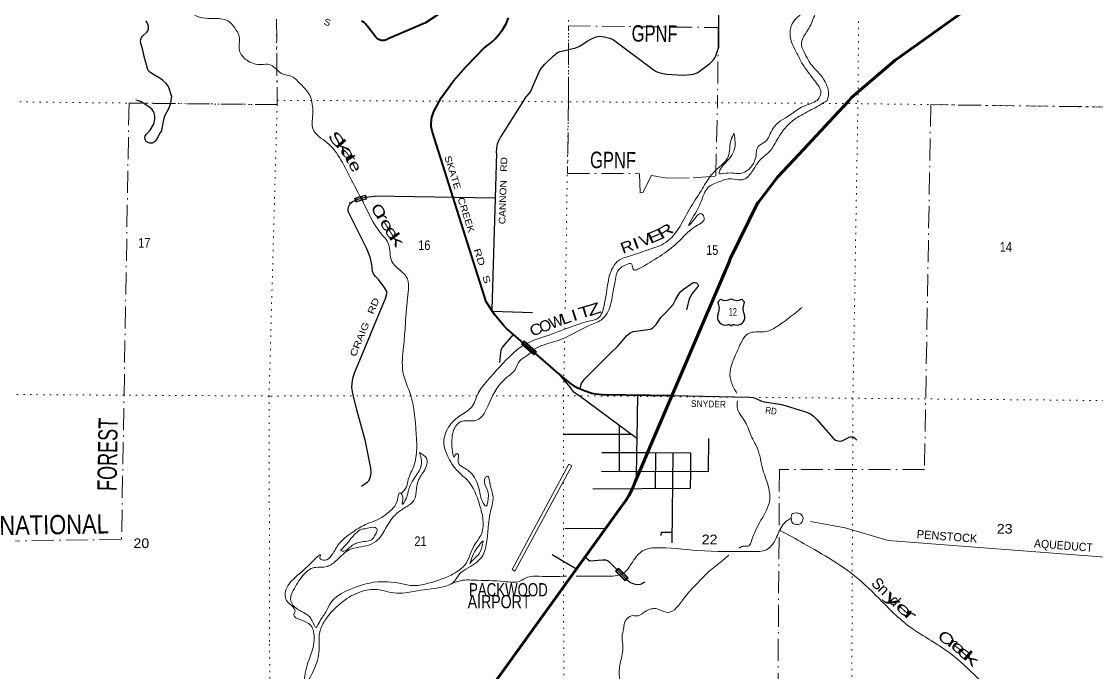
# Model space of a CAD drawing. Header units: feet. Extents: x -252658 to 9, y -366365 to -181930.
# Drawn here: x -180199 to -160663, y -330420 to -318588 of the extents above; entities that cross this region are included whole.
import ezdxf
from ezdxf.enums import TextEntityAlignment as Align

# ---------------------------------------------------------------- set-up
doc = ezdxf.new("R2010")
doc.units = ezdxf.units.FT
doc.header["$LTSCALE"] = 80
doc.linetypes.add('DOT_DASHED', pattern=[7.7, 5, -1.2, 0.3, -1.2])
doc.linetypes.add('DOTTED', pattern=[1.5, 0.3, -1.2])
for name, color, linetype, lineweight in [('16', 7, 'Continuous', 25), ('20', 7, 'Continuous', 70), ('26', 7, 'Continuous', 40), ('29', 7, 'Continuous', 25), ('31', 7, 'Continuous', 13), ('36', 7, 'Continuous', 13), ('39', 7, 'Continuous', 13), ('44', 7, 'DOT_DASHED', 13), ('61', 7, 'Continuous', 13), ('7', 7, 'DOTTED', 13)]:
    doc.layers.add(name, color=color, linetype=linetype, lineweight=lineweight)
for name, color, linetype in [('27', 7, 'Continuous'), ('30', 7, 'Continuous'), ('41', 7, 'Continuous')]:
    doc.layers.add(name, color=color, linetype=linetype)

msp = doc.modelspace()

# ---------------------------------------------------------------- linework, layer by layer
at = {"layer": '16'}
for p, q in [((-167545.45, -323690.55), (-167494.14, -323631.79)), ((-167302.38, -323625.82), (-167302.66, -323626.02)), ((-167110.29, -323631.7), (-167058.9, -323690.55))]:
    msp.add_line(p, q, dxfattribs=at)
for centre, radius, start, end in [((-167738.43, -323801.18), 222.05, 332.97043, 29.75871), ((-167403.06, -323474.13), 182.07, 239.97227, 303.45418), ((-167201.28, -323474.63), 181.52, 236.33975, 300.08743), ((-167201.29, -323474.13), 182.07, 236.54582, 236.59441), ((-166865.93, -323801.18), 222.05, 150.24129, 207.02957), ((-167399.24, -323956.08), 151.42, 159.09177, 283.81923), ((-167205.12, -323956.08), 151.42, 256.18077, 20.90823)]:
    msp.add_arc(centre, radius, start, end, dxfattribs=at)
for centre, major_axis, start_param, end_param in [((-167343.9, -324154.9), (-19.56, 51.67), 4.95877769, 6.28318531), ((-167260.45, -324154.9), (19.56, 51.67), 0, 1.32637542)]:
    msp.add_ellipse(centre, major_axis=major_axis, ratio=0.929097, start_param=start_param, end_param=end_param, dxfattribs=at)
at = {"layer": '20'}
for points in [[(-165166, -320028.55), (-165117.15, -319968.32), (-164328.25, -319296.3), (-161501.44, -317274.1), (-161052.82, -316928.35), (-160729.72, -316612.47), (-160441.41, -316264.55), (-159839.78, -315339.33), (-159809.49, -315290.39), (-159699.33, -315136.88), (-159573.72, -314995.73), (-159434.04, -314868.49), (-159281.83, -314756.54), (-157889.88, -313722.3), (-157553.68, -313548.48)], [(-168780.37, -326327.02), (-167333.52, -322941.61), (-167324.86, -322916.61), (-167312.56, -322891.61), (-166821.19, -321892.65), (-166805.53, -321869.64), (-166458.21, -321415.27), (-166065.3, -320999.7), (-165437.98, -320318.62), (-165166, -320028.55)], [(-172510.45, -331853.4), (-171464.88, -330411.13), (-169301.22, -327409.79), (-169225.37, -327312.7), (-169153.56, -327198.89), (-169094.03, -327078.19), (-169047.44, -326951.93), (-168823.32, -326427.52), (-168780.37, -326327.02)]]:
    msp.add_lwpolyline(points, dxfattribs=at)
at = {"layer": '26'}
for p, q in [((-170431.4, -324990.43), (-170863.23, -324618.16)), ((-169640, -325366.05), (-168365, -325385.05))]:
    msp.add_line(p, q, dxfattribs=at)
for points in [[(-172593.32, -318438.9), (-172854.79, -318610.74), (-173535.7, -318902.52), (-173540.28, -318905.69), (-173555.34, -318914.65), (-173571.26, -318921.99), (-173587.86, -318927.63), (-173604.96, -318931.5), (-173622.37, -318933.56), (-173639.89, -318933.79), (-173657.35, -318932.19), (-173674.54, -318928.77), (-173691.29, -318923.57), (-173707.39, -318916.66), (-173722.69, -318908.09), (-173737.01, -318897.98), (-173750.19, -318886.42), (-173762.09, -318873.55), (-173923.5, -318662.53), (-173923.84, -318661.94), (-173933.91, -318646.78), (-173945.51, -318632.75), (-173958.52, -318620.01), (-173972.78, -318608.71), (-173988.15, -318598.95), (-174004.45, -318590.85), (-174021.51, -318584.5)], [(-172571.87, -319973.96), (-172347.25, -319664.15), (-172112.71, -319403.14), (-171778.34, -319053.86), (-171767, -319046.55), (-171675.4, -318979.58), (-171591.31, -318903.41), (-171515.63, -318818.87), (-171449.21, -318726.88), (-171392.77, -318628.45), (-171346.92, -318524.66)], [(-170863.23, -324618.16), (-171384.08, -324169.16), (-171425.44, -324125.16), (-171600.11, -323913.83), (-171751.73, -323685.41), (-172732.25, -320602.02), (-172744.03, -320553.07), (-172751.7, -320497.42), (-172753.51, -320441.29), (-172749.44, -320385.27), (-172739.54, -320329.98), (-172723.91, -320276.03), (-172702.73, -320224.01), (-172571.87, -319973.96)], [(-170431.24, -324990.57), (-170296.84, -325112.31), (-170215.22, -325175.44), (-170152.8, -325215.25), (-170049, -325266.05)], [(-170049, -325266.05), (-169953.88, -325303.09), (-169836.59, -325340.15), (-169759.08, -325356.62), (-169704.21, -325363.48), (-169640, -325366.05)]]:
    msp.add_lwpolyline(points, dxfattribs=at)
at = {"layer": '29'}
for p, q in [((-171052.96, -319985.35), (-171489.83, -320675.82)), ((-171568.06, -320980.79), (-171652.05, -323819.52)), ((-171602.24, -321799.39), (-173784.33, -321763.74)), ((-173577.67, -323596.47), (-174148.32, -324965.69)), ((-171637, -323852.05), (-170915, -323876.05)), ((-169004.02, -325375.53), (-169015.77, -326165.28)), ((-168365, -325385.05), (-166971, -325415.05)), ((-169337, -325925.98), (-169337, -326766.88)), ((-169108.98, -326096.25), (-170335, -326092.05)), ((-169651, -326420.05), (-169016.96, -326423.19)), ((-169016.96, -326423.19), (-168822.97, -326424.15)), ((-168677.91, -326425.91), (-168680.93, -327080.19)), ((-168360.86, -326429), (-168379, -328066.05)), ((-169576, -327801.05), (-170326, -327809.05)), ((-170126, -328538.05), (-170558, -328279.05)), ((-169199.99, -328727.04), (-169193, -328734.05))]:
    msp.add_line(p, q, dxfattribs=at)
for points in [[(-167474.88, -316470.71), (-167506.8, -316550.83), (-167522.4, -316606.18), (-167530.91, -316661.53), (-167531.86, -316740.06), (-167534.29, -319064.97)], [(-177470.12, -319936.56), (-177520.33, -319786.71), (-177543.55, -319744.49), (-177574.16, -319708.6), (-177632.18, -319660.04), (-177668.05, -319630.47), (-177803.1, -319554.47), (-177865.37, -319510.13), (-177894.91, -319478.47), (-177908.61, -319444.68), (-177971.92, -319225.1), (-177993.02, -319111.09), (-178031.01, -318984.42), (-178035.23, -318954.86), (-178033.12, -318916.86), (-178018.35, -318876.74), (-177997.24, -318853.51), (-177923.39, -318781.73), (-177900.17, -318756.39), (-177889.63, -318722.62), (-177891.73, -318671.94), (-177918.11, -318608.61), (-177938.16, -318579.05)], [(-171052.96, -319985.35), (-170968.13, -319890.16), (-170943.87, -319854.26), (-170892.16, -319738.14), (-170778.21, -319480.56), (-170753.95, -319440.44), (-170685.36, -319366.55), (-170533.42, -319214.54), (-170502.83, -319187.08), (-170456.41, -319153.3), (-170414.21, -319136.41), (-170381.49, -319125.87), (-170124.04, -319066.75), (-170072.35, -319045.62), (-170035.41, -319024.52), (-169921.46, -318944.29), (-169840.23, -318902.06), (-169752.64, -318868.29), (-169691.45, -318857.72), (-169604.93, -318864.06), (-169505.75, -318889.39), (-169440.33, -318918.96), (-168718.64, -319463.67), (-168665.89, -319497.45), (-168617.35, -319514.34), (-168541.38, -319535.45), (-168473.85, -319548.13), (-168178.42, -319560.79), (-168040.2, -319554.45), (-167988.5, -319543.9), (-167922.03, -319518.56), (-167861.89, -319480.56), (-167688.85, -319349.66), (-167622.38, -319286.32), (-167597.05, -319248.31), (-167579.12, -319210.32), (-167534.29, -319064.97)], [(-177470.12, -319936.56), (-177494.01, -320073.73), (-177510.67, -320126.62), (-177535.38, -320186.4), (-177585.94, -320282.98), (-177606.05, -320327.82), (-177625.01, -320404.84), (-177652.59, -320561.2), (-177657.17, -320575), (-177682.47, -320616.38), (-177744.5, -320733.66), (-177776.69, -320768.14), (-177808.85, -320791.14), (-177826.09, -320798.04), (-177847.94, -320800.33), (-177865.16, -320800.34), (-177882.4, -320795.74), (-177919.18, -320777.34), (-177931.81, -320767), (-177943.3, -320746.3), (-177951.34, -320726.76), (-177955.95, -320696.86), (-177952.49, -320669.27), (-177928.37, -320634.78), (-177861.72, -320561.2), (-177801.97, -320462.33), (-177788.75, -320427.84), (-177780.71, -320397.95), (-177773.81, -320350.81), (-177774.39, -320319.76), (-177783.01, -320273.78), (-177799.67, -320225.49), (-177826.67, -320187.56), (-177868.62, -320149.61), (-177985.83, -320073.73), (-178038.11, -320044.99), (-178075.46, -320030.04), (-178123.72, -320016.25)], [(-171568.06, -320980.79), (-171558.85, -320885.43), (-171549.66, -320814.15), (-171519.78, -320735.97), (-171489.83, -320675.82)], [(-173577.67, -323596.47), (-173559.07, -323531.1), (-173560.44, -323495.42), (-173609.82, -323415.81), (-173711.34, -323275.81), (-173766.21, -323223.65), (-173801.16, -323173.19), (-173818.99, -323126.53), (-173832.06, -323004.05), (-173864.98, -322872.29), (-173925.34, -322718.56), (-174254.58, -322054.25), (-174263.5, -322021.31), (-174262.82, -321993.87), (-174251.84, -321947.2), (-174231.95, -321907.39), (-174216.17, -321886.81), (-174188.05, -321864.84), (-174153.07, -321845.63), (-174083.79, -321816.8), (-174024.12, -321796.22), (-173969.93, -321785.23), (-173893.1, -321774.25), (-173784.33, -321763.74)], [(-170049, -325266.05), (-170019.22, -325163.37), (-169997.15, -325128.68), (-169968.79, -325087.68), (-169483.35, -324605.16), (-169366.72, -324494.77), (-169284.77, -324397.01), (-169205.96, -324299.24), (-169136.62, -324248.78), (-169083.03, -324223.55), (-169038.9, -324214.09), (-168900.2, -324198.32), (-168774.12, -324179.4), (-168754.41, -324173.09), (-168726.84, -324154.17), (-168666.94, -324097.4), (-168578.68, -323968.09), (-168480.97, -323870.33), (-168354.88, -323731.56), (-168310.75, -323646.41), (-168244.56, -323532.88), (-168219.34, -323495.03), (-168172.06, -323457.18), (-168010.5, -323346.81), (-167986.08, -323334.19), (-167954.56, -323331.03), (-167929.34, -323337.34), (-167907.27, -323359.42), (-167897.82, -323384.65), (-167901.75, -323395.69), (-167932.49, -323431.95), (-168008.14, -323532.88), (-168042.82, -323583.34), (-168068.03, -323630.64), (-168115.32, -323829.33)], [(-171264.59, -324275.12), (-171452.6, -324493.27), (-171465.64, -324513.87), (-171477.29, -324537.19), (-171486.21, -324566.02), (-171493.75, -324605.82), (-171510.21, -324786.99)], [(-174148.32, -324965.69), (-174186, -325079.36), (-174198.35, -325167.2), (-174202.46, -325235.82), (-174181.89, -325353.86), (-174110.55, -325639.35), (-173962.39, -326188.37), (-173858.13, -326704.45), (-173848.53, -326781.3), (-173858.13, -326841.7), (-173875.96, -326907.58), (-173897.91, -326948.75), (-173918.49, -326967.97), (-174017.26, -327039.35)], [(-169015.77, -326165.28), (-170067.88, -325386.1), (-170084.91, -325377.92), (-170111.7, -325362.16), (-170136.69, -325343.69), (-170159.61, -325322.71), (-170180.22, -325299.44), (-170198.28, -325274.15), (-170213.6, -325247.11), (-170431.4, -324990.43)], [(-166971, -325415.05), (-166909.62, -325421.97), (-166867.85, -325433.01), (-166744.91, -325489.78), (-166704.73, -325502.4), (-166618.83, -325515.01), (-166385.57, -325549.7), (-166320.16, -325567.05), (-166045.13, -325650.62), (-165963.96, -325675.85), (-165859.16, -325720), (-165807.93, -325759.43), (-165751.98, -325817.77), (-165446.22, -326161.53), (-165405.24, -326196.22), (-165364.27, -326211.99), (-165323.28, -326215.14), (-165282.31, -326208.84), (-165200.35, -326164.69), (-165157.79, -326145.76), (-165124.7, -326139.46), (-165091.59, -326139.45), (-165064.81, -326148.92), (-165045.89, -326164.68), (-165020.68, -326196.22)], [(-167714, -326164.05), (-167720, -326771.05), (-169658, -326766.05)], [(-169015.77, -326165.28), (-169019.65, -326426.11), (-169026.7, -326900.19)], [(-168822.97, -326424.15), (-168038, -326428.05), (-168041, -326769.05), (-168049, -327077.05), (-169814, -327087.05)], [(-168376.87, -327874.05), (-168574, -327874.05), (-168579, -327928.05)], [(-169952.96, -328321), (-169870, -328388.05), (-169639, -328371.05)], [(-169639, -328371.05), (-169612.97, -328369.35), (-169582.79, -328374.84), (-169549.87, -328384.44), (-169530.66, -328398.17), (-169193.19, -328735.81), (-169134.2, -328781.11), (-169104.02, -328797.58), (-169071.09, -328809.93), (-169038.17, -328816.79), (-168999.76, -328818.17), (-168955.86, -328812.68), (-168929.79, -328805.81), (-168914.7, -328798.95), (-168862.57, -328771.5)]]:
    msp.add_lwpolyline(points, dxfattribs=at)
at = {"layer": '29', "linetype": 'DOTTED', "lineweight": 100}
msp.add_arc((-173844.45, -322453.18), 679.93, 103.13852, 123.93288, dxfattribs=at)
at = {"layer": '31'}
for p, q in [((-173947.73, -321753.83), (-173940.51, -321812.41)), ((-173931.61, -321819.21), (-173940.79, -321744.77)), ((-174118.21, -321874.76), (-174149.7, -321806.69)), ((-174114.32, -321864.12), (-174139.09, -321810.58)), ((-169351.17, -328523.21), (-169173.57, -328699.16)), ((-169173.57, -328699.16), (-169226.35, -328752.44))]:
    msp.add_line(p, q, dxfattribs=at)
msp.add_lwpolyline([(-169226.35, -328752.44), (-169403.95, -328576.49), (-169351.17, -328523.21)], dxfattribs=at)
msp.add_lwpolyline([(-169392.62, -328576.43), (-169351.11, -328534.53), (-169184.89, -328699.21), (-169226.4, -328741.11)], close=True, dxfattribs=at)
for radius, start, end in [(714.93, 97.7445, 115.27554), (706.93, 98.40112, 114.63221), (639.93, 97.82851, 115.32796), (647.93, 98.52622, 114.61437)]:
    msp.add_arc((-173844.45, -322453.18), radius, start, end, dxfattribs=at)
at = {"layer": '36'}
msp.add_line((-170753.09, -327564.54), (-171284, -328548.05), dxfattribs=at)
msp.add_lwpolyline([(-171284, -328548.05), (-171230.65, -328576.85), (-170197, -326662.05), (-170250.35, -326633.25), (-170754, -327566.25)], dxfattribs=at)
at = {"layer": '39'}
msp.add_lwpolyline([(-165858.74, -327676.44), (-165232.52, -327791.29), (-164448.31, -328017.82), (-160348.84, -328337.08)], dxfattribs=at)
for points in [[(-157535, -310790.32), (-157680.04, -310971.24), (-157892.74, -311144.46), (-158025.01, -311381.88), (-158225.51, -311673.69), (-158335.73, -311872.88), (-158383.6, -312144.33), (-158443.49, -312431.89), (-158563.66, -312713.51), (-158770.11, -313057.59), (-159004.81, -313305.23), (-159315.97, -313448.47), (-159470.51, -313547.23), (-159552.67, -313704.16), (-159709.05, -313937.6), (-159757.04, -314110.55), (-159807.05, -314269.44), (-160066.01, -314394.5), (-160234.59, -314505.34), (-160360.87, -314714.6), (-160454.99, -314943.92), (-160535.17, -315076.72), (-160649.58, -315137.22), (-160850.46, -315131.52), (-161043.29, -315129.83), (-161242.05, -315204.54), (-161850.49, -315338.22), (-162272.2, -315421.34), (-162764.1, -315591.01), (-162928.78, -315617.41), (-163081.41, -315633.75), (-163296.24, -315710.49), (-163484.99, -315759.05), (-163806.39, -315743.5), (-164141.76, -315798.33), (-164394.73, -315897.25), (-164497.01, -316020.04), (-164579.12, -316213.15), (-164536.65, -316444.25), (-164361.57, -316703.27), (-164279.13, -316777.51), (-164236.84, -316863.88), (-164226.56, -317050.81), (-164280.57, -317227.79), (-164503.34, -317374.9), (-164507.36, -317376.92), (-164641.82, -317465.59), (-164820.44, -317586.5), (-165065.35, -317699.47), (-165213.87, -317792.19), (-165396.48, -317931.19), (-165635.37, -318042.15), (-165805.89, -318215.31), (-165819.91, -318243.47), (-166008.48, -318434.75), (-166207.05, -318662.23), (-166228.9, -318855.24), (-166105.98, -319170.64), (-166001.28, -319367.46), (-165890.61, -319526.08), (-165765.87, -319688.7), (-165675.28, -319847.35), (-165677.19, -319921.73), (-165739.66, -320023.9)], [(-157536.5, -311002.36), (-157774.13, -311222.66), (-157904.52, -311359.57), (-157976.6, -311546.64), (-157998.33, -311832.12), (-158074.29, -312125.73), (-158240.7, -312367.22), (-158350.97, -312532.24), (-158412.95, -312765.52), (-158545.24, -312982.84), (-158763.8, -313284.73), (-159042.78, -313458.07), (-159393.98, -313705.9), (-159590.59, -313895.19), (-159656.72, -314019.93), (-159676.58, -314200.87), (-159720.58, -314345.68), (-159885.21, -314408.27), (-160079.96, -314480.96), (-160218.4, -314601.8), (-160290.46, -314802.93), (-160348.42, -315032.19), (-160480.85, -315146.99), (-160681.64, -315201.6), (-160958.8, -315230.2), (-161121.46, -315262.63), (-161454.76, -315365.7), (-161677.63, -315434.42), (-161848.28, -315497.02), (-162264.04, -315519.82), (-162605.39, -315618.89), (-162818.18, -315715.73), (-163051.07, -315800.54), (-163384.39, -315889.54), (-163675.66, -315879.97), (-163968.98, -315828.2), (-164127.63, -315856.6), (-164306.26, -315963.44), (-164490.8, -316168.78), (-164514.63, -316385.92), (-164355.7, -316580.64), (-164142.48, -316821.51), (-164110.13, -316992.32), (-164176.13, -317215.56), (-164296.47, -317358.48), (-164515.24, -317493.52), (-164641.71, -317554.04), (-164794.2, -317684.95), (-165121.39, -317858.37), (-165410.34, -318090.02), (-165665.21, -318273.37), (-165763.44, -318428.32), (-165873.59, -318681.78), (-166021.8, -319025.77), (-165983.5, -319130.23), (-165798.33, -319429.44), (-165671.62, -319565.92), (-165560.9, -319758.71), (-165530.58, -319905.41), (-165538.55, -319957.68), (-165554.39, -320025.95)], [(-177261.27, -318117.39), (-177145.93, -318223.17), (-177084, -318434.94), (-176914.19, -318521.2), (-176687.28, -318531.67), (-176418.77, -318594.86), (-176329.52, -318698.36), (-176240.94, -318862.16), (-176239.77, -319117.52), (-176109.08, -319287.8), (-175838.78, -319371.12), (-175696.11, -319368.62), (-175586.39, -319438.16), (-175480.91, -319527.75), (-175264.71, -319598.42), (-175139.44, -319714.36), (-175014.36, -319848.4), (-174944.51, -319956.05)], [(-174944.51, -319956.05), (-174903, -320231.05), (-174898, -320550.05), (-174646, -320791.05), (-174395, -321103.05), (-174193, -321485.05), (-174009.69, -321836.46)], [(-165554.39, -320025.95), (-165851.78, -320196.22), (-166126.15, -320351.26), (-166322.29, -320526.94), (-166472.49, -320745.17), (-166610.58, -320955.43), (-166750.09, -321079.2), (-166873.78, -321239.27), (-167027.84, -321433.34), (-167122.52, -321466.89), (-167293.19, -321445.63), (-167516.62, -321498.43), (-167724.36, -321607.65), (-167842.56, -321848.22), (-168009.53, -322166.9), (-168074.71, -322293.18), (-168007.94, -322227.26), (-167838.14, -322083.58), (-167790.44, -322160.33), (-167942.17, -322308.15), (-168275.81, -322607.61), (-168594.99, -322850.85), (-168923.94, -323051.78), (-169082.97, -323090.93), (-169112.45, -322994.19), (-169215.05, -323009.59), (-169368.62, -323133.26), (-169405.74, -323271.79), (-169457.95, -323559.07), (-169536.31, -323850.19), (-169641.79, -323994.3), (-169871.68, -324109.41), (-170444.3, -324385.13), (-170926.8, -324583.4), (-171008.88, -324660.9), (-171146.22, -324760.55), (-171227.67, -324916.88), (-171383.38, -325058.64), (-171693.98, -325515.14), (-171931.3, -325835.36), (-172074.06, -325846.47), (-172186.63, -325851.74), (-172303.79, -325939.45), (-172380.04, -326216.51), (-172365.33, -326415.73), (-172337.78, -326502.41), (-172299.23, -326448.36), (-172277.11, -326446.5), (-172266.06, -326593.4), (-172162.28, -326698.69), (-171990.41, -326838.63), (-171867.98, -327155.24), (-171791.05, -327366.95), (-171757.11, -327399.36), (-171726.42, -327319.12), (-171731, -327107.89), (-171769.66, -326884.37), (-171733.26, -326850.42), (-171687.86, -326971.41), (-171629.34, -327229.26), (-171681.59, -327522.57), (-171713.2, -327737.57), (-171741.31, -328027.02), (-171817.49, -328294.01), (-172080.27, -328517.52), (-172231.7, -328621.09), (-172339.24, -328771.22), (-172564.98, -328868.25), (-173069.92, -328945.3), (-173385.67, -328979.38), (-173738.91, -328912.64), (-174036.61, -328952.87), (-174361.38, -329131.71), (-174667.01, -329449.45), (-174772.96, -329661.94), (-174789.42, -330011.81), (-174884.31, -330369.2), (-175120.58, -330830.22), (-175256.8, -331060.61), (-175388.15, -331166.32), (-175483.75, -331334.63), (-175519.55, -331573.75), (-175586.9, -331724.14), (-175762.97, -331903.98), (-175935.9, -332212.57), (-176025.98, -332455.33), (-175996.66, -332576.21), (-175931.06, -332681.25), (-175621.83, -333304.84), (-175259.85, -333856.38), (-175036.68, -334135.45)], [(-167249.03, -320626.62), (-167245.39, -320920.98), (-167349.09, -321097.29), (-167492.95, -321269.29), (-167521.63, -321349.55), (-167399.02, -321346.36), (-167115.66, -321346.26), (-167004.77, -321292.7), (-166874.96, -321118.58), (-166845.95, -320990.05), (-166819, -320869.55), (-166693.79, -320779.88), (-166539.32, -320525.48), (-166240.29, -320292.16), (-165987.99, -320130.94), (-165848.97, -320079.58), (-165739.66, -320023.9)], [(-172966.26, -326423.75), (-172838.32, -326523.17), (-172857.68, -326708.09), (-172981.7, -326918.44), (-173022.98, -327077.06), (-173066.68, -327296.01), (-173194.01, -327401.75), (-173375.72, -327525.23), (-173564.31, -327773.37), (-173726.71, -328011.63), (-173886.1, -328103.08), (-174242.97, -328191.26), (-174470.78, -328378.72), (-174640.36, -328492.22), (-174913.88, -328522.56), (-175083.62, -328658.19), (-175260.32, -328930.55), (-175309.6, -329085.09), (-175238.21, -329224.36), (-174984.11, -329388.99), (-174878.76, -329558.65), (-174852.93, -329601.07), (-174796.13, -329523), (-174672.2, -329326.73), (-174578.56, -329152.37), (-174243.34, -328915.27), (-173788.24, -328779.56), (-173304.08, -328802.93), (-173081.26, -328840.64), (-172841.88, -328806.05), (-172392.66, -328648.16), (-172132.06, -328450.79), (-171970.97, -328109.95), (-171840.94, -327903.65), (-171816.8, -327606.13), (-171883.32, -327342.2), (-172079.56, -326944.63), (-172277.22, -326756.25), (-172456.21, -326481.49), (-172524.88, -326237.66), (-172414.24, -325928.65), (-172230.17, -325752.89), (-172022.14, -325601.43), (-171897.78, -325342.8), (-171735.49, -325120.63), (-171263.82, -324618.96), (-171088.93, -324480.3), (-170668.84, -324307.18), (-170221.57, -324141.24), (-169867.12, -324030.99), (-169718.05, -323977.69), (-169612.01, -323753.13), (-169547.1, -323371.41), (-169448.44, -323050.26), (-169339.07, -322926.29), (-169137.58, -322849.2), (-168827.37, -322742.68), (-168484.76, -322600.17), (-168231.55, -322306.2), (-168032.2, -321955.56), (-167822.94, -321623.08), (-167662.49, -321376.76), (-167486.48, -321204.97), (-167356.78, -321046.95), (-167304.42, -320737.55), (-167247.37, -320623.29)], [(-174009.69, -321836.46), (-173976, -321901.05), (-173679, -322426.05), (-173527, -322635.05), (-173468, -322950.05), (-173207, -323226.05), (-173184, -323615.05), (-173226, -324141.05), (-173256, -324502.05), (-173266, -324957.05), (-173125, -325387.05), (-173035, -325965.05), (-173017, -326350.05), (-173068, -326667.05), (-173121, -326786.05)], [(-167198.54, -325343.56), (-167295.11, -325156.7), (-167322.1, -324953.23), (-167222.93, -324649.11), (-167129.24, -324439.41), (-167020.28, -324282.22), (-166921.11, -324237.47), (-166671.69, -324223.13), (-166457.12, -324123.82), (-166264.03, -323983.98), (-166019.83, -323788.61)], [(-167160.12, -328162.58), (-167089.59, -328124.28), (-166977.27, -328115), (-166929.65, -328025.24), (-166761.1, -327653.81), (-166600.43, -327272.22), (-166619.42, -327070.87), (-166724.71, -326733.52), (-166831.09, -326335.84), (-166936.31, -326123.15), (-167048.82, -325862.09), (-167193.42, -325596.53), (-167187.13, -325481.5)], [(-175797.6, -334910.74), (-175612.79, -334922.04), (-175446.24, -334957.35), (-175355.92, -334974.05), (-175104.04, -334875.18), (-174924.35, -334753.7), (-174931.07, -334560.56), (-175058.43, -334376.67), (-175279.6, -334099.62), (-175590.54, -333725.43), (-175672.02, -333592.13), (-175715.99, -333555.63), (-175806.03, -333498.7), (-175870.68, -333254.89), (-176063.91, -332712.53), (-176236.02, -332313.12), (-176292.77, -332089.48), (-176274.35, -332041.33), (-176238.94, -332152.19), (-176167.39, -332269.34), (-176117.06, -332255.6), (-175988.78, -332011.07), (-175909.24, -331840.64), (-175840.53, -331784.79), (-175832.71, -331817.02), (-175758.05, -331773.28), (-175646.59, -331637.25), (-175570.58, -331394.39), (-175496.82, -331187.72), (-175427.31, -331015.21), (-175241.36, -330859.57), (-175099.36, -330665.43), (-175010.37, -330289.9), (-174922.27, -330043.1), (-174885.85, -329713.48), (-174983.05, -329527.78), (-175243.08, -329349.03), (-175234.96, -329337.01), (-175380.1, -329108.75), (-175384.66, -328893.51), (-175107.28, -328591.66), (-174864.51, -328355.95), (-174765.53, -328282.2), (-174775.99, -328342.47), (-174687.82, -328379.27), (-174570.73, -328301.61), (-174444.76, -328101.33), (-174192.02, -327875.74), (-173945.85, -327730.57), (-173651.56, -327601.82), (-173483.85, -327468.19), (-173368.05, -327285.93), (-173316.89, -327151.51), (-173281.04, -327198.02), (-173273.76, -327308.69), (-173278.12, -327358.95), (-173229.49, -327300.94), (-173170.01, -327124.35), (-173082.21, -326921.79), (-172948.04, -326697.42), (-172934.84, -326530.57), (-172966.26, -326423.75)], [(-173121, -326786.05), (-173170, -326914.05), (-173204, -327046.05), (-173296.57, -327166.18)], [(-170120.21, -328669.56), (-170113.88, -328669.55), (-169571.28, -328669.18), (-169264.76, -328617.27), (-169068.86, -328372.87), (-168882.76, -328195.11), (-168794.12, -328163.53), (-168683.51, -328152.21), (-167908.15, -328203.69), (-166913.49, -328220.45), (-166662.07, -328187.95), (-166508.23, -328026.07), (-166383.86, -327765.43), (-166288.7, -327661.48), (-166209.99, -327613.73)], [(-166209.99, -327613.73), (-166197.46, -327543.42), (-166104.87, -327521.92), (-166010.71, -327564.79), (-166007.42, -327671.42), (-166082.17, -327729.24), (-166162.48, -327718.65), (-166188.47, -327698.36), (-166209.99, -327613.73)], [(-174399.25, -328204.21), (-174223.04, -328004.26), (-174012.76, -327816.61), (-173908.14, -327799.21), (-173785.43, -327781.94), (-173735.41, -327814.46), (-173764.15, -327902.76), (-173839.23, -328008.86), (-173953.98, -328038.26), (-174068.65, -328055.59), (-174244.49, -328156.39), (-174339.03, -328214.67), (-174398.76, -328203.65)], [(-166421.89, -327838.34), (-166400.79, -327847.74), (-165985.94, -328073.99), (-165466.26, -328376.36), (-164936.28, -328767.06), (-164424.51, -329267.57), (-164113.01, -329545.93), (-163314.93, -330075.95), (-162828.01, -330513.9), (-162454.26, -330891.6), (-162322.11, -331108.45), (-162281.81, -331303.51), (-162275.99, -331313.64)], [(-172049.59, -328439.28), (-171984.07, -328262.72), (-171882.55, -328110.54), (-171811.67, -328030.56), (-171826.31, -328114.94), (-171899.82, -328285.41), (-171998.91, -328375.26), (-172049.59, -328439.28)], [(-173375.84, -336698.52), (-173111.72, -336611.19), (-172679.08, -336443.18), (-172534.87, -336353.79), (-172491.73, -336200.38), (-172563.76, -336088.84), (-172765.05, -335918.74), (-172902.32, -335757.88), (-172941.16, -335590.89), (-172874.58, -335469.97), (-172824.67, -335380.79), (-172771.89, -335247.59), (-172635.94, -335067.91), (-172541.44, -334853.38), (-172422.56, -334725.45), (-172389.84, -334694.03), (-172220.04, -334629.17), (-172018.03, -334558.91), (-171770.05, -334395.39), (-171479.44, -334308.79), (-171150.69, -334220.93), (-170875.37, -333891.67), (-170687, -333596.81), (-170542.79, -333405.27), (-170357.53, -333268.59), (-170031.06, -333194.7), (-169799.56, -333155.05), (-169702.03, -332990.66), (-169776.34, -332790.94), (-169852.07, -332561.15), (-169775.46, -332440.42), (-169682.37, -332297.98), (-169458.33, -332025.83), (-169394.14, -331822.75), (-169377.66, -331698.87), (-169473.92, -331594.88), (-169534.31, -331401.44), (-169418.37, -331117.21), (-169349.94, -331004.34), (-169298.65, -330742.92), (-169338.7, -330433.69), (-169305.97, -330197.95), (-169270.09, -329904.19), (-169285.3, -329759.68), (-169258.75, -329633.99), (-169238.38, -329516.2), (-169061.3, -329387.38), (-169039.31, -329391.81), (-168853.04, -329305.22), (-168653.58, -329262.96), (-168462.28, -329328.71), (-168143.82, -329050.35), (-167875.19, -328755.02), (-167762.52, -328636.99), (-167523.86, -328437.24), (-167350.47, -328292.32), (-167344.63, -328287.25)], [(-172408.53, -328812.91), (-172142.08, -328740.36), (-171987.35, -328741.4), (-171424.82, -328765.31), (-171145.44, -328759.14), (-171000.25, -328687.71), (-170793.15, -328671.01), (-170292.96, -328669.89)]]:
    msp.add_spline(points, degree=3, dxfattribs=at)
at = {"layer": '44'}
for points in [[(-170263.02, -317385.36), (-175569.99, -317315.49), (-175553.88, -319951.31)], [(-170257.36, -319991.28), (-170259.4, -318669.72), (-167535.63, -318697.93), (-167549.29, -320011.24)], [(-175553.88, -319951.31), (-175551.62, -320021.4), (-175553.16, -320099.49), (-178244.75, -320071.83), (-178380.09, -327997.83), (-181006.84, -328040.73)], [(-170257.36, -319991.28), (-170275.69, -321350.32), (-168967.15, -321353.92), (-168958.18, -321700.12), (-168907.89, -321696.53), (-168748.34, -321388.01), (-168465.3, -321432.72), (-167992.84, -321426.74), (-167582.48, -321396.08), (-167549.29, -320011.24)], [(-159690.7, -320067.35), (-159695.26, -320152.19), (-163674.81, -320099.6), (-163788.55, -326731.48), (-166423.95, -326728.81), (-166452.61, -330839.83), (-167740.76, -330794.48), (-167699.67, -333396.82), (-170350.54, -333348.76), (-170357.56, -336020.78), (-173047.84, -335971.5), (-172872.05, -338580.21), (-175523.43, -338553.09), (-175358.52, -341185.34), (-175515.42, -341206.38), (-175540.2, -343237.45), (-178264.6, -343206.28), (-178274.37, -343850.16), (-180920.38, -343832.15)]]:
    msp.add_lwpolyline(points, dxfattribs=at)
at = {"layer": '61'}
for p, q in [((-171062.21, -324393.47), (-170838.17, -324591.49)), ((-170838.17, -324591.49), (-170887.83, -324647.67))]:
    msp.add_line(p, q, dxfattribs=at)
msp.add_lwpolyline([(-170887.83, -324647.67), (-171111.88, -324449.68), (-171062.21, -324393.47)], dxfattribs=at)
msp.add_lwpolyline([(-171100.58, -324448.98), (-171061.51, -324404.76), (-170849.46, -324592.18), (-170888.52, -324636.38)], close=True, dxfattribs=at)
at = {"layer": '7'}
for p, q in [((-170267.03, -314722.24), (-170257.36, -319991.28)), ((-175566.69, -318590.58), (-175553.89, -319951.31)), ((-164986.17, -318586.15), (-164997.17, -320029.76)), ((-175551.3, -320023.25), (-175553.89, -319951.31)), ((-170258.73, -320046.76), (-170257.36, -319991.28)), ((-180950.51, -320041.92), (-175553.16, -320099.49)), ((-175551.62, -320021.4), (-170235.57, -320046.76)), ((-170317.01, -323801.57), (-170259.93, -320048.14)), ((-170235.57, -320046.76), (-165841.69, -320075.87)), ((-170322.72, -324177.03), (-170322.17, -324141.01))]:
    msp.add_line(p, q, dxfattribs=at)
for points in [[(-175551.62, -320021.4), (-175553.16, -320099.49), (-175699.58, -325394.77), (-175689.52, -329907.07)], [(-165643.69, -320077.08), (-164941.78, -320081.71), (-159683.27, -320154.46), (-157598.98, -320133.77)], [(-164997.17, -320029.76), (-165089.34, -325435.06), (-165110.48, -330888.97), (-165138.83, -335996.21), (-165136.56, -336084.39), (-165066.1, -341267.63)], [(-170347.84, -326819.05), (-170348.8, -325388.75), (-170326.33, -324328.58)], [(-171923.78, -325390.52), (-175699.58, -325394.77), (-180975.4, -325364.17)], [(-157635.9, -325501.47), (-159807.86, -325483.8), (-165089.34, -325435.06), (-170348.8, -325388.75), (-171608.81, -325390.17)], [(-170063.19, -341244.36), (-170331.82, -338585.18), (-170357.56, -336020.78), (-170345.24, -330708.92), (-170347.76, -326940.05)], [(-175689.52, -329907.07), (-175687.75, -330703.09), (-175688.99, -331703.91)]]:
    msp.add_lwpolyline(points, dxfattribs=at)

# ---------------------------------------------------------------- texts
at = {"layer": '16', "width": 0.6}
msp.add_text('12', height=140, dxfattribs=at).set_placement((-167272.49, -323936.33), align=Align.CENTER)
at = {"layer": '27'}
for s, rotation, width, p in [('S', 340.685, 1.1, (-174716.21, -318638.73)), ('SKATE   CREEK', 287.641, 1.2, (-172515.49, -321050.86)), ('RD   S', 287.641, 1.4, (-171980.91, -322733.72))]:
    msp.add_text(s, height=120, rotation=rotation, dxfattribs=dict(at, width=width)).set_placement(p)
at = {"layer": '30'}
for s, rotation, width, p in [('CANNON   RD', 88.305, 1.15, (-171406.22, -322273.74)), ('CRAIG   RD', 67.375, 1.3, (-174127.43, -324690.03)), ('SNYDER', 358.767, 0.95, (-168033.38, -325592.23)), ('RD', 351.649, 0.9, (-166687.83, -325707.03))]:
    msp.add_text(s, height=120, rotation=rotation, dxfattribs=dict(at, width=width)).set_placement(p)
at = {"layer": '36'}
for s, width, p in [('PACKWOOD', 0.75, (-172066.28, -329035.17)), ('AIRPORT', 0.8, (-172090.11, -329251.93))]:
    msp.add_text(s, height=240, dxfattribs=dict(at, width=width)).set_placement(p)
at = {"layer": '41'}
for s, height, rotation, width, p in [('S', 200, 307.888, 1.75, (-174645.65, -320670.59)), ('k', 200, 310.791, 2.1, (-174511.88, -320828.27)), ('a', 200, 303.725, 1.7, (-174417.88, -320930.51)), ('t', 200, 304.057, 1.55, (-174326.2, -321082.93)), ('e', 200, 297.901, 1.4, (-174271.01, -321169.37)), ('C', 200, 300.915, 1.35, (-173863.25, -321967.49)), ('r', 200, 301.523, 1.7, (-173762.89, -322121.6)), ('e', 200, 300.079, 1.5, (-173698.86, -322232.71)), ('e', 200, 303.247, 1.6, (-173616.47, -322376.62)), ('k', 200, 306.235, 1.9, (-173535.43, -322509.46)), ('AQUEDUCT', 150, 355.547, 0.95, (-161802.5, -328143.63))]:
    msp.add_text(s, height=height, rotation=rotation, dxfattribs=dict(at, width=width)).set_placement(p)
for s, rotation, width, p in [('R', 31.369, 1.5, (-168447.31, -322480.1)), ('I', 20.945, 1.45, (-168997.65, -322715.07)), ('V', 20.835, 1.2, (-168828.37, -322649.56)), ('E', 23.16, 1.45, (-168652.6, -322582.63)), ('R', 19.739, 1.2, (-169161.49, -322774.57)), ('Z', 17.888, 1.5, (-169764.14, -323910.27)), ('L', 19.917, 1.25, (-170275.23, -324072.87)), ('I', 17.647, 1.35, (-170121.3, -324021.26)), ('T', 16.909, 1.35, (-169935.39, -323959.99)), ('C', 21.128, 1.15, (-170815.05, -324277.92)), ('O', 20.794, 1.05, (-170645.76, -324212.01)), ('y', 315.577, 2.2, (-164430.11, -329150.07)), ('e', 317.409, 1.95, (-164227.34, -329340.17)), ('r', 319.022, 2.1, (-164109.14, -329440.62)), ('C', 327.097, 1.4, (-163455.81, -329876.81)), ('r', 327.097, 1.75, (-163326.03, -329961.8)), ('e', 323.099, 1.7, (-163228.58, -330040.74)), ('e', 318.961, 1.85, (-163117.47, -330141.77)), ('k', 318.961, 2.1, (-163006.72, -330239.28))]:
    msp.add_text(s, height=200, rotation=rotation, dxfattribs=dict(at, width=width)).set_placement(p, align=Align.CENTER)
for s, rotation, p in [('W', 20.794, (-170445.74, -324134.58)), ('S', 314.963, (-164706.78, -328875.79)), ('n', 314.963, (-164595.92, -328978.18)), ('d', 315.577, (-164394.79, -329184.68))]:
    msp.add_text(s, height=200, rotation=rotation, dxfattribs=at).set_placement(p, align=Align.CENTER)
msp.add_text('PENSTOCK', height=150, rotation=355.547, dxfattribs=at).set_placement((-163934.63, -327977.58))
at = {"layer": '44'}
for s, height, rotation, width, p in [('GPNF', 300, 359.407, 0.75, (-169112.36, -318952.89)), ('GPNF', 300, 359.407, 0.75, (-169868.23, -321252.37)), ('FOREST', 350, 89.022, 0.7, (-178471.16, -327122.74)), ('NATIONAL', 350, 0.936, 0.85, (-180598.99, -327924.39))]:
    msp.add_text(s, height=height, rotation=rotation, dxfattribs=dict(at, width=width)).set_placement(p)
at = {"layer": '7'}
for s, width, p in [('17', 0.85, (-178077.78, -322699)), ('16', 0.85, (-172989.31, -322741.11)), ('15', 0.85, (-167756.41, -322829.77)), ('14', 0.85, (-162420.92, -322772.46)), ('23', 1.1, (-162474.26, -327894.59)), ('20', 1.1, (-178164.45, -328157.93)), ('21', 0.85, (-173057.66, -328121.22)), ('22', 1.1, (-167836.77, -328088.67))]:
    msp.add_text(s, height=175, dxfattribs=dict(at, width=width)).set_placement(p)

doc.saveas('drawing.dxf')
